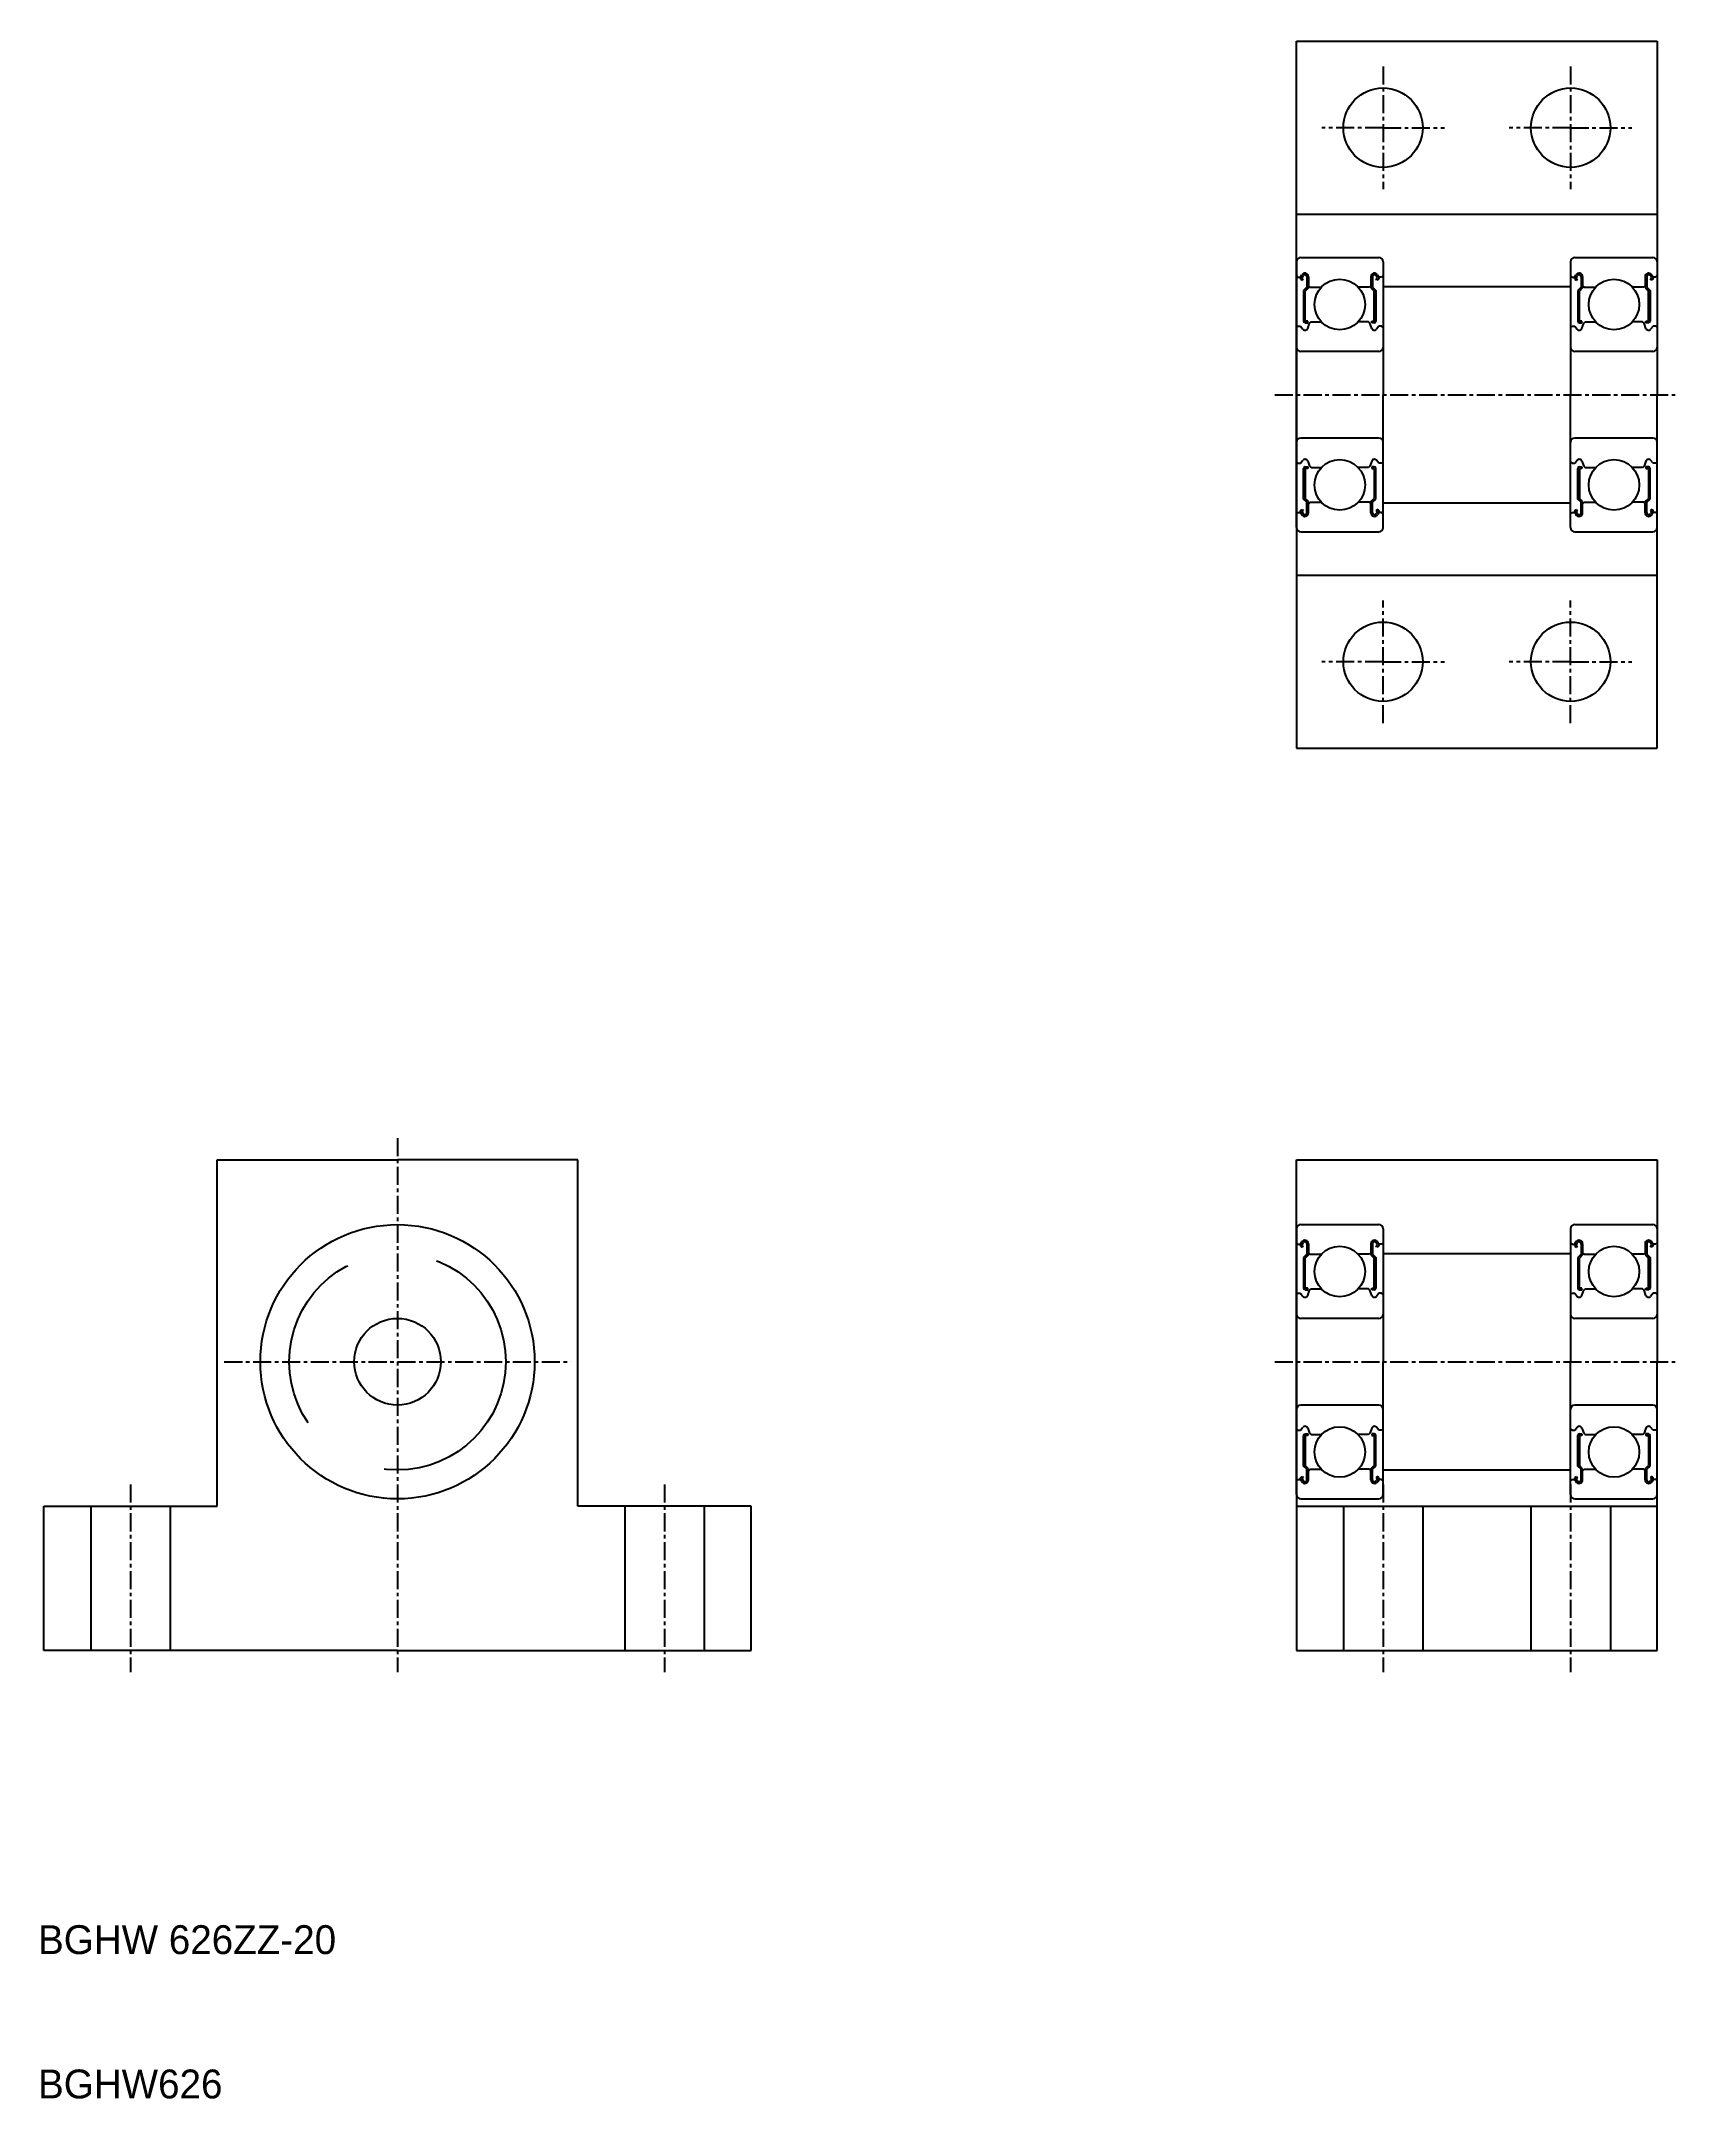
# Model space of a CAD drawing. Extents: x 108 to 222, y 68 to 210.
import ezdxf

# ---------------------------------------------------------------- set-up
doc = ezdxf.new("R2010")
doc.units = 0
doc.linetypes.add('CENTER', pattern=[2, 1.25, -0.25, 0.25, -0.25])
doc.linetypes.add('DASHED', pattern=[19.05, 12.7, -6.35])
doc.layers.get('0').update_dxf_attribs({"linetype": 'CONTINUOUS'})
doc.layers.add('CENTER', color=1, linetype='CENTER')

msp = doc.modelspace()

# ---------------------------------------------------------------- linework, layer by layer
for p, q in [((195.25, 210.47), (220.25, 210.47)), ((195.25, 185.97), (195.25, 210.47)), ((220.25, 210.47), (220.25, 185.97)), ((195.25, 198.47), (220.25, 198.47)), ((195.55, 195.47), (200.95, 195.47)), ((214.55, 195.47), (219.95, 195.47)), ((195.25, 195.17), (195.25, 185.97)), ((195.25, 194.22), (195.35, 194.12)), ((195.35, 194.12), (195.53, 194.12)), ((195.53, 194.12), (195.62, 194.27)), ((195.57, 193.96), (195.66, 193.91)), ((195.62, 194.06), (195.71, 194.21)), ((195.72, 194), (195.62, 194.06)), ((195.66, 193.91), (195.72, 194)), ((195.97, 194.14), (195.97, 193.42)), ((196.08, 194.14), (196.08, 193.37)), ((200.41, 194.14), (200.41, 193.37)), ((200.53, 194.14), (200.53, 193.42)), ((200.87, 194.06), (200.78, 194.21)), ((200.78, 194), (200.87, 194.06)), ((200.83, 193.91), (200.78, 194)), ((200.93, 193.96), (200.83, 193.91)), ((200.97, 194.12), (200.88, 194.27)), ((201.15, 194.12), (200.97, 194.12)), ((201.25, 194.22), (201.15, 194.12)), ((201.25, 195.17), (201.25, 185.97)), ((214.25, 195.17), (214.25, 185.97)), ((214.25, 194.22), (214.35, 194.12)), ((214.35, 194.12), (214.53, 194.12)), ((214.53, 194.12), (214.62, 194.27)), ((214.57, 193.96), (214.66, 193.91)), ((214.62, 194.06), (214.71, 194.21)), ((214.72, 194), (214.62, 194.06)), ((214.66, 193.91), (214.72, 194)), ((214.97, 194.14), (214.97, 193.42)), ((215.08, 194.14), (215.08, 193.37)), ((219.41, 194.14), (219.41, 193.37)), ((219.53, 194.14), (219.53, 193.42)), ((219.87, 194.06), (219.78, 194.21)), ((219.78, 194), (219.87, 194.06)), ((219.83, 193.91), (219.78, 194)), ((219.93, 193.96), (219.83, 193.91)), ((219.97, 194.12), (219.88, 194.27)), ((220.15, 194.12), (219.97, 194.12)), ((220.25, 194.22), (220.15, 194.12)), ((220.25, 195.17), (220.25, 185.97)), ((195.97, 193.42), (195.75, 193.19)), ((195.75, 193.19), (195.75, 191.07)), ((196.08, 193.37), (195.86, 193.15)), ((195.86, 191.07), (195.86, 193.15)), ((196.08, 193.52), (196.18, 193.42)), ((196.18, 193.42), (196.97, 193.42)), ((200.31, 193.42), (199.52, 193.42)), ((200.41, 193.52), (200.31, 193.42)), ((200.41, 193.37), (200.64, 193.15)), ((200.53, 193.42), (200.75, 193.19)), ((200.64, 191.07), (200.64, 193.15)), ((200.75, 193.19), (200.75, 191.07)), ((201.25, 192.87), (201.25, 192.87)), ((214.97, 193.42), (214.75, 193.19)), ((214.75, 193.19), (214.75, 191.07)), ((215.08, 193.37), (214.86, 193.15)), ((214.86, 191.07), (214.86, 193.15)), ((215.08, 193.52), (215.18, 193.42)), ((215.18, 193.42), (215.97, 193.42)), ((219.31, 193.42), (218.52, 193.42)), ((219.41, 193.52), (219.31, 193.42)), ((219.41, 193.37), (219.64, 193.15)), ((219.53, 193.42), (219.75, 193.19)), ((219.64, 191.07), (219.64, 193.15)), ((219.75, 193.19), (219.75, 191.07)), ((220.25, 192.87), (220.25, 192.87)), ((196.03, 191.07), (195.86, 191.07)), ((196.03, 190.96), (196.03, 191.07)), ((200.47, 190.96), (200.47, 191.07)), ((200.47, 191.07), (200.64, 191.07)), ((215.03, 191.07), (214.86, 191.07)), ((215.03, 190.96), (215.03, 191.07)), ((219.47, 190.96), (219.47, 191.07)), ((219.47, 191.07), (219.64, 191.07)), ((195.25, 190.62), (195.35, 190.72)), ((195.35, 190.72), (195.53, 190.72)), ((195.53, 190.72), (195.7, 190.5)), ((195.86, 190.96), (196.03, 190.96)), ((196.03, 190.56), (196.16, 190.92)), ((196.16, 190.92), (196.26, 191.02)), ((196.26, 191.02), (196.97, 191.02)), ((200.24, 191.02), (199.52, 191.02)), ((200.34, 190.92), (200.24, 191.02)), ((200.47, 190.56), (200.34, 190.92)), ((200.64, 190.96), (200.47, 190.96)), ((200.97, 190.72), (200.79, 190.5)), ((201.15, 190.72), (200.97, 190.72)), ((201.25, 190.62), (201.15, 190.72)), ((201.25, 190.57), (201.25, 190.57)), ((214.25, 190.62), (214.35, 190.72)), ((214.35, 190.72), (214.53, 190.72)), ((214.53, 190.72), (214.7, 190.5)), ((214.86, 190.96), (215.03, 190.96)), ((215.03, 190.56), (215.16, 190.92)), ((215.16, 190.92), (215.26, 191.02)), ((215.26, 191.02), (215.97, 191.02)), ((219.24, 191.02), (218.52, 191.02)), ((219.34, 190.92), (219.24, 191.02)), ((219.47, 190.56), (219.34, 190.92)), ((219.64, 190.96), (219.47, 190.96)), ((219.97, 190.72), (219.79, 190.5)), ((220.15, 190.72), (219.97, 190.72)), ((220.25, 190.62), (220.15, 190.72)), ((220.25, 190.57), (220.25, 190.57)), ((200.95, 188.97), (195.55, 188.97)), ((219.95, 188.97), (214.55, 188.97)), ((195.25, 185.97), (195.25, 161.47)), ((195.25, 176.77), (195.25, 185.97)), ((201.25, 176.77), (201.25, 185.97)), ((214.25, 176.77), (214.25, 185.97)), ((220.25, 161.47), (220.25, 185.97)), ((220.25, 176.77), (220.25, 185.97)), ((200.95, 182.97), (195.55, 182.97)), ((219.95, 182.97), (214.55, 182.97)), ((195.25, 181.32), (195.35, 181.22)), ((195.35, 181.22), (195.53, 181.22)), ((195.53, 181.22), (195.7, 181.43)), ((196.03, 181.37), (196.16, 181.01)), ((200.47, 181.37), (200.34, 181.01)), ((200.97, 181.22), (200.79, 181.43)), ((201.15, 181.22), (200.97, 181.22)), ((201.25, 181.32), (201.15, 181.22)), ((214.25, 181.32), (214.35, 181.22)), ((214.35, 181.22), (214.53, 181.22)), ((214.53, 181.22), (214.7, 181.43)), ((215.03, 181.37), (215.16, 181.01)), ((219.47, 181.37), (219.34, 181.01)), ((219.97, 181.22), (219.79, 181.43)), ((220.15, 181.22), (219.97, 181.22)), ((220.25, 181.32), (220.15, 181.22)), ((195.75, 178.74), (195.75, 180.86)), ((195.86, 180.98), (196.03, 180.98)), ((195.86, 180.86), (195.86, 178.78)), ((196.03, 180.86), (195.86, 180.86)), ((196.03, 180.98), (196.03, 180.86)), ((196.16, 181.01), (196.26, 180.92)), ((196.26, 180.92), (196.97, 180.92)), ((200.24, 180.92), (199.52, 180.92)), ((200.34, 181.01), (200.24, 180.92)), ((200.47, 180.98), (200.47, 180.86)), ((200.64, 180.98), (200.47, 180.98)), ((200.47, 180.86), (200.64, 180.86)), ((200.64, 180.86), (200.64, 178.78)), ((200.75, 178.74), (200.75, 180.86)), ((214.75, 178.74), (214.75, 180.86)), ((214.86, 180.98), (215.03, 180.98)), ((214.86, 180.86), (214.86, 178.78)), ((215.03, 180.86), (214.86, 180.86)), ((215.03, 180.98), (215.03, 180.86)), ((215.16, 181.01), (215.26, 180.92)), ((215.26, 180.92), (215.97, 180.92)), ((219.24, 180.92), (218.52, 180.92)), ((219.34, 181.01), (219.24, 180.92)), ((219.47, 180.98), (219.47, 180.86)), ((219.64, 180.98), (219.47, 180.98)), ((219.47, 180.86), (219.64, 180.86)), ((219.64, 180.86), (219.64, 178.78)), ((219.75, 178.74), (219.75, 180.86)), ((195.97, 178.52), (195.75, 178.74)), ((196.08, 178.56), (195.86, 178.78)), ((195.97, 177.79), (195.97, 178.52)), ((196.08, 177.79), (196.08, 178.56)), ((196.08, 178.42), (196.18, 178.52)), ((196.18, 178.52), (196.97, 178.52)), ((200.31, 178.52), (199.52, 178.52)), ((200.41, 178.42), (200.31, 178.52)), ((200.41, 178.56), (200.64, 178.78)), ((200.41, 177.79), (200.41, 178.56)), ((200.53, 178.52), (200.75, 178.74)), ((200.53, 177.79), (200.53, 178.52)), ((214.97, 178.52), (214.75, 178.74)), ((215.08, 178.56), (214.86, 178.78)), ((214.97, 177.79), (214.97, 178.52)), ((215.08, 177.79), (215.08, 178.56)), ((215.08, 178.42), (215.18, 178.52)), ((215.18, 178.52), (215.97, 178.52)), ((219.31, 178.52), (218.52, 178.52)), ((219.41, 178.42), (219.31, 178.52)), ((219.41, 178.56), (219.64, 178.78)), ((219.41, 177.79), (219.41, 178.56)), ((219.53, 178.52), (219.75, 178.74)), ((219.53, 177.79), (219.53, 178.52)), ((195.25, 177.72), (195.35, 177.82)), ((195.35, 177.82), (195.53, 177.82)), ((195.53, 177.82), (195.62, 177.66)), ((195.57, 177.97), (195.66, 178.02)), ((195.72, 177.93), (195.62, 177.87)), ((195.62, 177.87), (195.71, 177.72)), ((195.66, 178.02), (195.72, 177.93)), ((200.83, 178.02), (200.78, 177.93)), ((200.78, 177.93), (200.87, 177.87)), ((200.87, 177.87), (200.78, 177.72)), ((200.93, 177.97), (200.83, 178.02)), ((200.97, 177.82), (200.88, 177.66)), ((201.15, 177.82), (200.97, 177.82)), ((201.25, 177.72), (201.15, 177.82)), ((214.25, 177.72), (214.35, 177.82)), ((214.35, 177.82), (214.53, 177.82)), ((214.53, 177.82), (214.62, 177.66)), ((214.57, 177.97), (214.66, 178.02)), ((214.72, 177.93), (214.62, 177.87)), ((214.62, 177.87), (214.71, 177.72)), ((214.66, 178.02), (214.72, 177.93)), ((219.83, 178.02), (219.78, 177.93)), ((219.78, 177.93), (219.87, 177.87)), ((219.87, 177.87), (219.78, 177.72)), ((219.93, 177.97), (219.83, 178.02)), ((219.97, 177.82), (219.88, 177.66)), ((220.15, 177.82), (219.97, 177.82)), ((220.25, 177.72), (220.15, 177.82)), ((195.55, 176.47), (200.95, 176.47)), ((214.55, 176.47), (219.95, 176.47)), ((195.25, 173.47), (220.25, 173.47)), ((195.25, 161.47), (220.25, 161.47)), ((120.46, 108.97), (120.46, 132.97)), ((120.46, 132.97), (132.96, 132.97)), ((145.46, 132.97), (132.96, 132.97)), ((145.46, 108.97), (145.46, 132.97)), ((195.25, 132.97), (220.25, 132.97)), ((195.25, 118.97), (195.25, 132.97)), ((220.25, 132.97), (220.25, 118.97)), ((195.55, 128.47), (200.95, 128.47)), ((214.55, 128.47), (219.95, 128.47)), ((195.25, 128.17), (195.25, 118.97)), ((195.25, 127.22), (195.35, 127.12)), ((195.35, 127.12), (195.53, 127.12)), ((195.53, 127.12), (195.62, 127.27)), ((195.57, 126.96), (195.66, 126.91)), ((195.62, 127.06), (195.71, 127.21)), ((195.72, 127), (195.62, 127.06)), ((195.66, 126.91), (195.72, 127)), ((195.97, 127.14), (195.97, 126.42)), ((196.08, 127.14), (196.08, 126.37)), ((200.41, 127.14), (200.41, 126.37)), ((200.53, 127.14), (200.53, 126.42)), ((200.87, 127.06), (200.78, 127.21)), ((200.78, 127), (200.87, 127.06)), ((200.83, 126.91), (200.78, 127)), ((200.93, 126.96), (200.83, 126.91)), ((200.97, 127.12), (200.88, 127.27)), ((201.15, 127.12), (200.97, 127.12)), ((201.25, 127.22), (201.15, 127.12)), ((201.25, 128.17), (201.25, 118.97)), ((214.25, 128.17), (214.25, 118.97)), ((214.25, 127.22), (214.35, 127.12)), ((214.35, 127.12), (214.53, 127.12)), ((214.53, 127.12), (214.62, 127.27)), ((214.57, 126.96), (214.66, 126.91)), ((214.62, 127.06), (214.71, 127.21)), ((214.72, 127), (214.62, 127.06)), ((214.66, 126.91), (214.72, 127)), ((214.97, 127.14), (214.97, 126.42)), ((215.08, 127.14), (215.08, 126.37)), ((219.41, 127.14), (219.41, 126.37)), ((219.53, 127.14), (219.53, 126.42)), ((219.87, 127.06), (219.78, 127.21)), ((219.78, 127), (219.87, 127.06)), ((219.83, 126.91), (219.78, 127)), ((219.93, 126.96), (219.83, 126.91)), ((219.97, 127.12), (219.88, 127.27)), ((220.15, 127.12), (219.97, 127.12)), ((220.25, 127.22), (220.15, 127.12)), ((220.25, 128.17), (220.25, 118.97)), ((195.97, 126.42), (195.75, 126.19)), ((195.75, 126.19), (195.75, 124.07)), ((196.08, 126.37), (195.86, 126.15)), ((195.86, 124.07), (195.86, 126.15)), ((196.08, 126.52), (196.18, 126.42)), ((196.18, 126.42), (196.97, 126.42)), ((200.31, 126.42), (199.52, 126.42)), ((200.41, 126.52), (200.31, 126.42)), ((200.41, 126.37), (200.64, 126.15)), ((200.53, 126.42), (200.75, 126.19)), ((200.64, 124.07), (200.64, 126.15)), ((200.75, 126.19), (200.75, 124.07)), ((201.25, 125.87), (201.25, 125.87)), ((214.97, 126.42), (214.75, 126.19)), ((214.75, 126.19), (214.75, 124.07)), ((215.08, 126.37), (214.86, 126.15)), ((214.86, 124.07), (214.86, 126.15)), ((215.08, 126.52), (215.18, 126.42)), ((215.18, 126.42), (215.97, 126.42)), ((219.31, 126.42), (218.52, 126.42)), ((219.41, 126.52), (219.31, 126.42)), ((219.41, 126.37), (219.64, 126.15)), ((219.53, 126.42), (219.75, 126.19)), ((219.64, 124.07), (219.64, 126.15)), ((219.75, 126.19), (219.75, 124.07)), ((220.25, 125.87), (220.25, 125.87)), ((196.03, 124.07), (195.86, 124.07)), ((196.03, 123.96), (196.03, 124.07)), ((200.47, 123.96), (200.47, 124.07)), ((200.47, 124.07), (200.64, 124.07)), ((215.03, 124.07), (214.86, 124.07)), ((215.03, 123.96), (215.03, 124.07)), ((219.47, 124.07), (219.64, 124.07)), ((219.47, 123.96), (219.47, 124.07)), ((195.25, 123.62), (195.35, 123.72)), ((195.35, 123.72), (195.53, 123.72)), ((195.53, 123.72), (195.7, 123.5)), ((195.86, 123.96), (196.03, 123.96)), ((196.03, 123.56), (196.16, 123.92)), ((196.16, 123.92), (196.26, 124.02)), ((196.26, 124.02), (196.97, 124.02)), ((200.24, 124.02), (199.52, 124.02)), ((200.34, 123.92), (200.24, 124.02)), ((200.47, 123.56), (200.34, 123.92)), ((200.64, 123.96), (200.47, 123.96)), ((200.97, 123.72), (200.79, 123.5)), ((201.15, 123.72), (200.97, 123.72)), ((201.25, 123.62), (201.15, 123.72)), ((201.25, 123.57), (201.25, 123.57)), ((214.25, 123.62), (214.35, 123.72)), ((214.35, 123.72), (214.53, 123.72)), ((214.53, 123.72), (214.7, 123.5)), ((214.86, 123.96), (215.03, 123.96)), ((215.03, 123.56), (215.16, 123.92)), ((215.16, 123.92), (215.26, 124.02)), ((215.26, 124.02), (215.97, 124.02)), ((219.24, 124.02), (218.52, 124.02)), ((219.34, 123.92), (219.24, 124.02)), ((219.47, 123.56), (219.34, 123.92)), ((219.64, 123.96), (219.47, 123.96)), ((219.97, 123.72), (219.79, 123.5)), ((220.15, 123.72), (219.97, 123.72)), ((220.25, 123.62), (220.15, 123.72)), ((220.25, 123.57), (220.25, 123.57)), ((200.95, 121.97), (195.55, 121.97)), ((219.95, 121.97), (214.55, 121.97)), ((195.25, 118.97), (195.25, 98.97)), ((195.25, 109.77), (195.25, 118.97)), ((201.25, 109.77), (201.25, 118.97)), ((214.25, 109.77), (214.25, 118.97)), ((220.25, 98.97), (220.25, 118.97)), ((220.25, 109.77), (220.25, 118.97)), ((200.95, 115.97), (195.55, 115.97)), ((219.95, 115.97), (214.55, 115.97)), ((195.25, 114.32), (195.35, 114.22)), ((195.35, 114.22), (195.53, 114.22)), ((195.53, 114.22), (195.7, 114.43)), ((196.03, 114.37), (196.16, 114.01)), ((200.47, 114.37), (200.34, 114.01)), ((200.97, 114.22), (200.79, 114.43)), ((201.15, 114.22), (200.97, 114.22)), ((201.25, 114.32), (201.15, 114.22)), ((214.25, 114.32), (214.35, 114.22)), ((214.35, 114.22), (214.53, 114.22)), ((214.53, 114.22), (214.7, 114.43)), ((215.03, 114.37), (215.16, 114.01)), ((219.47, 114.37), (219.34, 114.01)), ((219.97, 114.22), (219.79, 114.43)), ((220.15, 114.22), (219.97, 114.22)), ((220.25, 114.32), (220.15, 114.22)), ((195.75, 111.74), (195.75, 113.86)), ((195.86, 113.98), (196.03, 113.98)), ((195.86, 113.86), (195.86, 111.78)), ((196.03, 113.86), (195.86, 113.86)), ((196.03, 113.98), (196.03, 113.86)), ((196.16, 114.01), (196.26, 113.92)), ((196.26, 113.92), (196.97, 113.92)), ((200.24, 113.92), (199.52, 113.92)), ((200.34, 114.01), (200.24, 113.92)), ((200.47, 113.98), (200.47, 113.86)), ((200.64, 113.98), (200.47, 113.98)), ((200.47, 113.86), (200.64, 113.86)), ((200.64, 113.86), (200.64, 111.78)), ((200.75, 111.74), (200.75, 113.86)), ((214.75, 111.74), (214.75, 113.86)), ((214.86, 113.98), (215.03, 113.98)), ((214.86, 113.86), (214.86, 111.78)), ((215.03, 113.86), (214.86, 113.86)), ((215.03, 113.98), (215.03, 113.86)), ((215.16, 114.01), (215.26, 113.92)), ((215.26, 113.92), (215.97, 113.92)), ((219.24, 113.92), (218.52, 113.92)), ((219.34, 114.01), (219.24, 113.92)), ((219.64, 113.98), (219.47, 113.98)), ((219.47, 113.98), (219.47, 113.86)), ((219.47, 113.86), (219.64, 113.86)), ((219.64, 113.86), (219.64, 111.78)), ((219.75, 111.74), (219.75, 113.86)), ((195.97, 111.52), (195.75, 111.74)), ((196.08, 111.56), (195.86, 111.78)), ((195.97, 110.79), (195.97, 111.52)), ((196.08, 110.79), (196.08, 111.56)), ((196.08, 111.42), (196.18, 111.52)), ((196.18, 111.52), (196.97, 111.52)), ((200.31, 111.52), (199.52, 111.52)), ((200.41, 111.42), (200.31, 111.52)), ((200.41, 111.56), (200.64, 111.78)), ((200.41, 110.79), (200.41, 111.56)), ((200.53, 111.52), (200.75, 111.74)), ((200.53, 110.79), (200.53, 111.52)), ((214.97, 111.52), (214.75, 111.74)), ((215.08, 111.56), (214.86, 111.78)), ((214.97, 110.79), (214.97, 111.52)), ((215.08, 110.79), (215.08, 111.56)), ((215.08, 111.42), (215.18, 111.52)), ((215.18, 111.52), (215.97, 111.52)), ((219.31, 111.52), (218.52, 111.52)), ((219.41, 111.42), (219.31, 111.52)), ((219.41, 111.56), (219.64, 111.78)), ((219.41, 110.79), (219.41, 111.56)), ((219.53, 111.52), (219.75, 111.74)), ((219.53, 110.79), (219.53, 111.52)), ((195.25, 110.72), (195.35, 110.82)), ((195.35, 110.82), (195.53, 110.82)), ((195.53, 110.82), (195.62, 110.66)), ((195.57, 110.97), (195.66, 111.02)), ((195.72, 110.93), (195.62, 110.87)), ((195.62, 110.87), (195.71, 110.72)), ((195.66, 111.02), (195.72, 110.93)), ((200.83, 111.02), (200.78, 110.93)), ((200.78, 110.93), (200.87, 110.87)), ((200.87, 110.87), (200.78, 110.72)), ((200.93, 110.97), (200.83, 111.02)), ((200.97, 110.82), (200.88, 110.66)), ((201.15, 110.82), (200.97, 110.82)), ((201.25, 110.72), (201.15, 110.82)), ((214.25, 110.72), (214.35, 110.82)), ((214.35, 110.82), (214.53, 110.82)), ((214.53, 110.82), (214.62, 110.66)), ((214.57, 110.97), (214.66, 111.02)), ((214.72, 110.93), (214.62, 110.87)), ((214.62, 110.87), (214.71, 110.72)), ((214.66, 111.02), (214.72, 110.93)), ((219.83, 111.02), (219.78, 110.93)), ((219.78, 110.93), (219.87, 110.87)), ((219.87, 110.87), (219.78, 110.72)), ((219.93, 110.97), (219.83, 111.02)), ((219.97, 110.82), (219.88, 110.66)), ((220.15, 110.82), (219.97, 110.82)), ((220.25, 110.72), (220.15, 110.82)), ((108.46, 98.97), (108.46, 108.97)), ((108.46, 108.97), (120.46, 108.97)), ((157.46, 108.97), (145.46, 108.97)), ((157.46, 98.97), (157.46, 108.97)), ((195.25, 108.97), (220.25, 108.97)), ((195.55, 109.47), (200.95, 109.47)), ((214.55, 109.47), (219.95, 109.47)), ((132.96, 98.97), (108.46, 98.97)), ((132.96, 98.97), (157.46, 98.97)), ((195.25, 98.97), (220.25, 98.97))]:
    msp.add_line(p, q)
at = {"color": 7, "linetype": 'CONTINUOUS'}
for p, q in [((201.25, 193.47), (214.25, 193.47)), ((201.25, 178.47), (214.25, 178.47)), ((201.25, 126.47), (214.25, 126.47)), ((201.25, 111.47), (214.25, 111.47))]:
    msp.add_line(p, q, dxfattribs=at)
at = {"color": 3, "linetype": 'DASHED'}
for p, q in [((111.71, 108.97), (111.71, 98.97)), ((117.21, 108.97), (117.21, 98.97)), ((148.71, 108.97), (148.71, 98.97)), ((154.21, 108.97), (154.21, 98.97)), ((198.5, 108.97), (198.5, 98.97)), ((204, 108.97), (204, 98.97)), ((211.5, 108.97), (211.5, 98.97)), ((217, 108.97), (217, 98.97))]:
    msp.add_line(p, q, dxfattribs=at)
for centre, radius in [((201.25, 204.47), 2.75), ((214.25, 204.47), 2.75), ((198.25, 192.22), 1.75), ((217.25, 192.22), 1.75), ((198.25, 179.72), 1.75), ((217.25, 179.72), 1.75), ((201.25, 167.47), 2.75), ((214.25, 167.47), 2.75), ((132.96, 118.97), 9.5), ((198.25, 125.22), 1.75), ((217.25, 125.22), 1.75), ((132.96, 118.97), 3), ((198.25, 112.72), 1.75), ((217.25, 112.72), 1.75)]:
    msp.add_circle(centre, radius)
msp.add_circle((132.96, 118.97), 7.5, dxfattribs=at)
for centre, radius, start, end in [((195.55, 195.17), 0.3, 90, 180), ((200.95, 195.17), 0.3, 0, 90), ((214.55, 195.17), 0.3, 90, 180), ((219.95, 195.17), 0.3, 0, 90), ((195.62, 194.06), 0.111, 149.9871, 240.009), ((195.83, 194.14), 0.249, 0, 150.0012), ((195.83, 194.14), 0.138, 0, 150.0026), ((200.66, 194.14), 0.249, 29.9988, 180), ((200.66, 194.14), 0.138, 29.9974, 180), ((200.87, 194.06), 0.111, 299.991, 30.0129), ((214.62, 194.06), 0.111, 149.9871, 240.009), ((214.83, 194.14), 0.249, 0, 150.0012), ((214.83, 194.14), 0.138, 0, 150.0026), ((219.66, 194.14), 0.249, 29.9988, 180), ((219.66, 194.14), 0.138, 29.9974, 180), ((219.87, 194.06), 0.111, 299.991, 30.0129), ((195.86, 191.07), 0.111, 180.0001, 270), ((200.64, 191.07), 0.111, 270, 359.9999), ((214.86, 191.07), 0.111, 180.0001, 270), ((219.64, 191.07), 0.111, 270, 359.9999), ((195.85, 190.62), 0.186, 220.0002, 343.1527), ((200.65, 190.62), 0.186, 196.8473, 319.9998), ((214.85, 190.62), 0.186, 220.0002, 343.1527), ((219.65, 190.62), 0.186, 196.8473, 319.9998), ((195.55, 189.27), 0.3, 180, 270), ((200.95, 189.27), 0.3, 270, 0), ((214.55, 189.27), 0.3, 180, 270), ((219.95, 189.27), 0.3, 270, 0), ((195.55, 182.67), 0.3, 90, 180), ((200.95, 182.67), 0.3, 0, 90), ((214.55, 182.67), 0.3, 90, 180), ((219.95, 182.67), 0.3, 0, 90), ((195.85, 181.31), 0.186, 16.8473, 139.9998), ((200.65, 181.31), 0.186, 40.0002, 163.1527), ((214.85, 181.31), 0.186, 16.8473, 139.9998), ((219.65, 181.31), 0.186, 40.0002, 163.1527), ((195.86, 180.86), 0.111, 90, 179.9999), ((200.64, 180.86), 0.111, 0.0001, 90), ((214.86, 180.86), 0.111, 90, 179.9999), ((219.64, 180.86), 0.111, 0.0001, 90), ((195.62, 177.87), 0.111, 119.991, 210.0129), ((195.83, 177.79), 0.249, 209.9988, 0), ((195.83, 177.79), 0.138, 209.9974, 0), ((200.66, 177.79), 0.249, 180, 330.0012), ((200.66, 177.79), 0.138, 180, 330.0026), ((200.87, 177.87), 0.111, 329.9871, 60.009), ((214.62, 177.87), 0.111, 119.991, 210.0129), ((214.83, 177.79), 0.249, 209.9988, 0), ((214.83, 177.79), 0.138, 209.9974, 0), ((219.66, 177.79), 0.249, 180, 330.0012), ((219.66, 177.79), 0.138, 180, 330.0026), ((219.87, 177.87), 0.111, 329.9871, 60.009), ((195.55, 176.77), 0.3, 180, 270), ((200.95, 176.77), 0.3, 270, 0), ((214.55, 176.77), 0.3, 180, 270), ((219.95, 176.77), 0.3, 270, 0), ((195.55, 128.17), 0.3, 90, 180), ((200.95, 128.17), 0.3, 0, 90), ((214.55, 128.17), 0.3, 90, 180), ((219.95, 128.17), 0.3, 0, 90), ((195.62, 127.06), 0.111, 149.9871, 240.009), ((195.83, 127.14), 0.249, 0, 150.0012), ((195.83, 127.14), 0.138, 0, 150.0026), ((200.66, 127.14), 0.249, 29.9988, 180), ((200.66, 127.14), 0.138, 29.9974, 180), ((200.87, 127.06), 0.111, 299.991, 30.0129), ((214.62, 127.06), 0.111, 149.9871, 240.009), ((214.83, 127.14), 0.249, 0, 150.0012), ((214.83, 127.14), 0.138, 0, 150.0026), ((219.66, 127.14), 0.249, 29.9988, 180), ((219.66, 127.14), 0.138, 29.9974, 180), ((219.87, 127.06), 0.111, 299.991, 30.0129), ((195.86, 124.07), 0.111, 180.0001, 270), ((200.64, 124.07), 0.111, 270, 359.9999), ((214.86, 124.07), 0.111, 180.0001, 270), ((219.64, 124.07), 0.111, 270, 359.9999), ((195.85, 123.62), 0.186, 220.0002, 343.1527), ((200.65, 123.62), 0.186, 196.8473, 319.9998), ((214.85, 123.62), 0.186, 220.0002, 343.1527), ((219.65, 123.62), 0.186, 196.8473, 319.9998), ((195.55, 122.27), 0.3, 180, 270), ((200.95, 122.27), 0.3, 270, 0), ((214.55, 122.27), 0.3, 180, 270), ((219.95, 122.27), 0.3, 270, 0), ((195.55, 115.67), 0.3, 90, 180), ((200.95, 115.67), 0.3, 0, 90), ((214.55, 115.67), 0.3, 90, 180), ((219.95, 115.67), 0.3, 0, 90), ((195.85, 114.31), 0.186, 16.8473, 139.9998), ((200.65, 114.31), 0.186, 40.0002, 163.1527), ((214.85, 114.31), 0.186, 16.8473, 139.9998), ((219.65, 114.31), 0.186, 40.0002, 163.1527), ((195.86, 113.86), 0.111, 90, 179.9999), ((200.64, 113.86), 0.111, 0.0001, 90), ((214.86, 113.86), 0.111, 90, 179.9999), ((219.64, 113.86), 0.111, 0.0001, 90), ((195.62, 110.87), 0.111, 119.991, 210.0129), ((195.83, 110.79), 0.249, 209.9988, 0), ((195.83, 110.79), 0.138, 209.9974, 0), ((200.66, 110.79), 0.249, 180, 330.0012), ((200.66, 110.79), 0.138, 180, 330.0026), ((200.87, 110.87), 0.111, 329.9871, 60.009), ((214.62, 110.87), 0.111, 119.991, 210.0129), ((214.83, 110.79), 0.249, 209.9988, 0), ((214.83, 110.79), 0.138, 209.9974, 0), ((219.66, 110.79), 0.249, 180, 330.0012), ((219.66, 110.79), 0.138, 180, 330.0026), ((219.87, 110.87), 0.111, 329.9871, 60.009), ((195.55, 109.77), 0.3, 180, 270), ((200.95, 109.77), 0.3, 270, 0), ((214.55, 109.77), 0.3, 180, 270), ((219.95, 109.77), 0.3, 270, 0)]:
    msp.add_arc(centre, radius, start, end)
at = {"layer": 'CENTER', "color": 1, "linetype": 'CENTER'}
for p, q in [((201.25, 208.72), (201.25, 200.22)), ((214.25, 208.72), (214.25, 200.22)), ((201.25, 204.47), (197, 204.47)), ((201.25, 204.47), (205.5, 204.47)), ((214.25, 204.47), (210, 204.47)), ((214.25, 204.47), (218.5, 204.47)), ((193.75, 185.97), (221.75, 185.97)), ((201.25, 163.22), (201.25, 171.72)), ((214.25, 163.22), (214.25, 171.72)), ((201.25, 167.47), (197, 167.47)), ((201.25, 167.47), (205.5, 167.47)), ((214.25, 167.47), (210, 167.47)), ((214.25, 167.47), (218.5, 167.47)), ((132.96, 134.47), (132.96, 97.47)), ((120.96, 118.97), (144.96, 118.97)), ((193.75, 118.97), (221.75, 118.97)), ((114.46, 110.47), (114.46, 97.47)), ((151.46, 110.47), (151.46, 97.47)), ((201.25, 110.47), (201.25, 97.47)), ((214.25, 110.47), (214.25, 97.47))]:
    msp.add_line(p, q, dxfattribs=at)

# ---------------------------------------------------------------- texts
for s, p in [('BGHW 626ZZ-20', (108.05, 77.93)), ('BGHW626', (108.05, 67.93))]:
    msp.add_text(s, height=2).set_placement(p)

doc.saveas('drawing.dxf')
